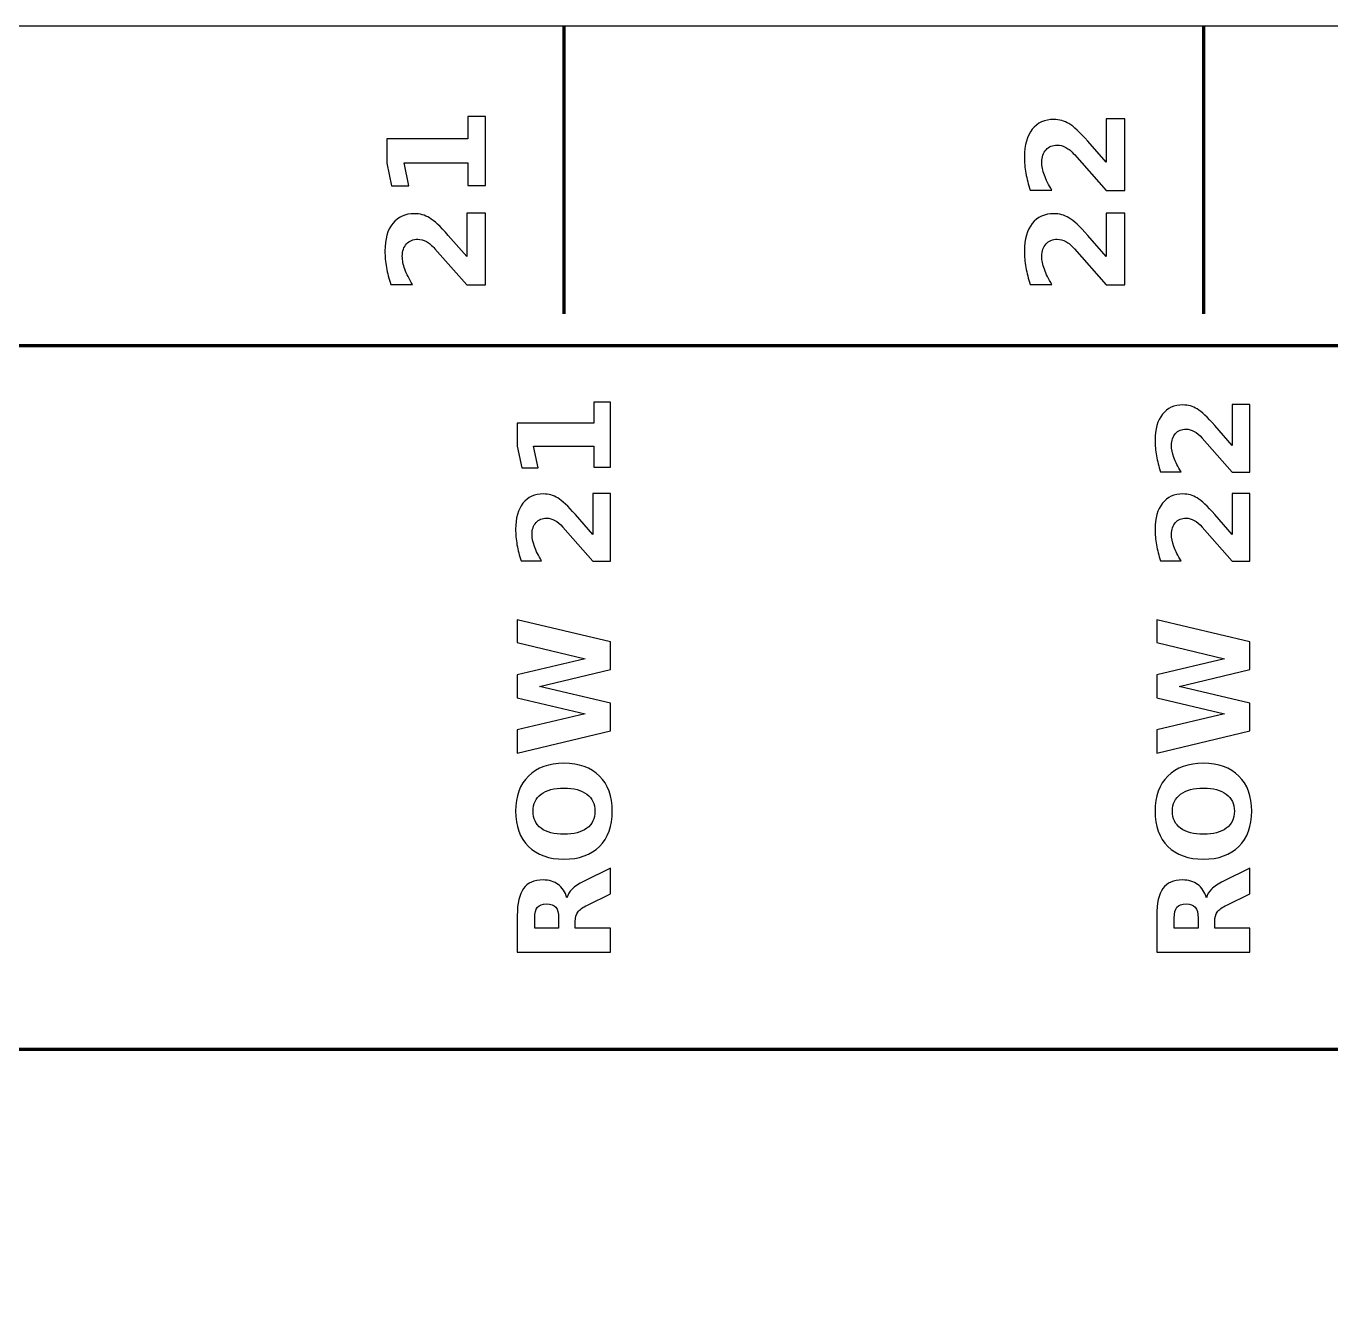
# Model space of a CAD drawing. Header units: centimetres. Extents: x -27.5 to 5.5, y -16.9 to -12.8.
# Drawn here: x -6.648 to -4.608, y -14.85 to -12.85 of the extents above; entities that cross this region are included whole.
import ezdxf

# ---------------------------------------------------------------- set-up
doc = ezdxf.new("R2010")
doc.units = ezdxf.units.CM
doc.header["$MEASUREMENT"] = 0
doc.layers.add('Layer 1', color=7, linetype='Continuous')

msp = doc.modelspace()

# ---------------------------------------------------------------- linework, layer by layer
at = {"layer": 'Layer 1', "color": 7}
msp.add_open_spline([(-27.5, -12.85), (-27.5, -12.85), (5.5, -12.85), (5.5, -12.85), (5.5, -12.85), (5.5, -12.85), (5.5, -16.85), (5.5, -16.85), (5.5, -16.85), (5.5, -16.85), (-27.5, -16.85), (-27.5, -16.85), (-27.5, -16.85), (-27.5, -16.85), (-27.5, -12.85), (-27.5, -12.85)], degree=3, knots=[0, 0, 0, 0, 0.25, 0.25, 0.25, 0.25, 0.5, 0.5, 0.5, 0.5, 0.75, 0.75, 0.75, 0.75, 1, 1, 1, 1], dxfattribs=at)
at = {"layer": 'Layer 1', "color": 250, "lineweight": 106}
for points in [[(-5.80684, -12.85), (-5.80684, -12.85), (-5.80686, -13.29999), (-5.80686, -13.29999)], [(-4.80684, -12.85), (-4.80684, -12.85), (-4.80686, -13.29999), (-4.80686, -13.29999)]]:
    msp.add_open_spline(points, degree=3, dxfattribs=at)
at = {"layer": 'Layer 1', "color": 250}
for points, knots in [([(-5.95718, -13.09915), (-5.95718, -13.09915), (-5.95718, -13.06401), (-5.95718, -13.06401), (-5.95718, -13.06401), (-5.95718, -13.06401), (-6.05691, -13.06401), (-6.05691, -13.06401), (-6.05691, -13.06401), (-6.05691, -13.06401), (-6.04947, -13.10007), (-6.04947, -13.10007), (-6.04947, -13.10007), (-6.04947, -13.10007), (-6.07656, -13.10007), (-6.07656, -13.10007), (-6.07656, -13.10007), (-6.07656, -13.10007), (-6.08401, -13.06422), (-6.08401, -13.06422), (-6.08401, -13.06422), (-6.08401, -13.06422), (-6.08401, -13.02641), (-6.08401, -13.02641), (-6.08401, -13.02641), (-6.08401, -13.02641), (-5.95718, -13.02641), (-5.95718, -13.02641), (-5.95718, -13.02641), (-5.95718, -13.02641), (-5.95718, -12.99127), (-5.95718, -12.99127), (-5.95718, -12.99127), (-5.95718, -12.99127), (-5.9297, -12.99127), (-5.9297, -12.99127), (-5.9297, -12.99127), (-5.9297, -12.99127), (-5.9297, -13.09915), (-5.9297, -13.09915), (-5.9297, -13.09915), (-5.9297, -13.09915), (-5.95718, -13.09915), (-5.95718, -13.09915)], [0, 0, 0, 0, 0.0909091, 0.0909091, 0.0909091, 0.0909091, 0.1818182, 0.1818182, 0.1818182, 0.1818182, 0.2727273, 0.2727273, 0.2727273, 0.2727273, 0.3636364, 0.3636364, 0.3636364, 0.3636364, 0.4545455, 0.4545455, 0.4545455, 0.4545455, 0.5454545, 0.5454545, 0.5454545, 0.5454545, 0.6363636, 0.6363636, 0.6363636, 0.6363636, 0.7272727, 0.7272727, 0.7272727, 0.7272727, 0.8181818, 0.8181818, 0.8181818, 0.8181818, 0.9090909, 0.9090909, 0.9090909, 0.9090909, 1, 1, 1, 1]), ([(-4.95895, -13.06295), (-4.95895, -13.06295), (-4.95895, -12.99504), (-4.95895, -12.99504), (-4.95895, -12.99504), (-4.95895, -12.99504), (-4.9297, -12.99504), (-4.9297, -12.99504), (-4.9297, -12.99504), (-4.9297, -12.99504), (-4.9297, -13.10719), (-4.9297, -13.10719), (-4.9297, -13.10719), (-4.9297, -13.10719), (-4.95895, -13.10719), (-4.95895, -13.10719), (-4.95895, -13.10719), (-4.95895, -13.10719), (-5.00865, -13.05085), (-5.00865, -13.05085), (-5.00865, -13.05085), (-5.0132, -13.04581), (-5.01765, -13.0421), (-5.02199, -13.03971), (-5.02199, -13.03971), (-5.02633, -13.03727), (-5.03084, -13.03607), (-5.03553, -13.03607), (-5.03553, -13.03607), (-5.04277, -13.03607), (-5.04859, -13.03851), (-5.053, -13.04337), (-5.053, -13.04337), (-5.05741, -13.04821), (-5.05959, -13.05466), (-5.05959, -13.06274), (-5.05959, -13.06274), (-5.05959, -13.06895), (-5.05825, -13.07572), (-5.05561, -13.0831), (-5.05561, -13.0831), (-5.05296, -13.09047), (-5.04901, -13.09837), (-5.04379, -13.10677), (-5.04379, -13.10677), (-5.04379, -13.10677), (-5.07769, -13.10677), (-5.07769, -13.10677), (-5.07769, -13.10677), (-5.08066, -13.09781), (-5.08291, -13.08895), (-5.08447, -13.0802), (-5.08447, -13.0802), (-5.08602, -13.07146), (-5.08679, -13.06288), (-5.08679, -13.05445), (-5.08679, -13.05445), (-5.08679, -13.036), (-5.08274, -13.02164), (-5.07459, -13.01141), (-5.07459, -13.01141), (-5.06647, -13.00118), (-5.05515, -12.99607), (-5.04058, -12.99607), (-5.04058, -12.99607), (-5.03218, -12.99607), (-5.02435, -12.99825), (-5.01708, -13.00259), (-5.01708, -13.00259), (-5.00982, -13.00693), (-5.00008, -13.01607), (-4.98787, -13.02997), (-4.98787, -13.02997), (-4.98787, -13.02997), (-4.95895, -13.06295), (-4.95895, -13.06295)], [0, 0, 0, 0, 0.0526316, 0.0526316, 0.0526316, 0.0526316, 0.1052632, 0.1052632, 0.1052632, 0.1052632, 0.1578947, 0.1578947, 0.1578947, 0.1578947, 0.2105263, 0.2105263, 0.2105263, 0.2105263, 0.2631579, 0.2631579, 0.2631579, 0.2631579, 0.3157895, 0.3157895, 0.3157895, 0.3157895, 0.3684211, 0.3684211, 0.3684211, 0.3684211, 0.4210526, 0.4210526, 0.4210526, 0.4210526, 0.4736842, 0.4736842, 0.4736842, 0.4736842, 0.5263158, 0.5263158, 0.5263158, 0.5263158, 0.5789474, 0.5789474, 0.5789474, 0.5789474, 0.6315789, 0.6315789, 0.6315789, 0.6315789, 0.6842105, 0.6842105, 0.6842105, 0.6842105, 0.7368421, 0.7368421, 0.7368421, 0.7368421, 0.7894737, 0.7894737, 0.7894737, 0.7894737, 0.8421053, 0.8421053, 0.8421053, 0.8421053, 0.8947368, 0.8947368, 0.8947368, 0.8947368, 0.9473684, 0.9473684, 0.9473684, 0.9473684, 1, 1, 1, 1]), ([(-5.95895, -13.21024), (-5.95895, -13.21024), (-5.95895, -13.14233), (-5.95895, -13.14233), (-5.95895, -13.14233), (-5.95895, -13.14233), (-5.9297, -13.14233), (-5.9297, -13.14233), (-5.9297, -13.14233), (-5.9297, -13.14233), (-5.9297, -13.25448), (-5.9297, -13.25448), (-5.9297, -13.25448), (-5.9297, -13.25448), (-5.95895, -13.25448), (-5.95895, -13.25448), (-5.95895, -13.25448), (-5.95895, -13.25448), (-6.00865, -13.19814), (-6.00865, -13.19814), (-6.00865, -13.19814), (-6.0132, -13.1931), (-6.01765, -13.18939), (-6.02199, -13.187), (-6.02199, -13.187), (-6.02633, -13.18456), (-6.03084, -13.18336), (-6.03553, -13.18336), (-6.03553, -13.18336), (-6.04277, -13.18336), (-6.04859, -13.1858), (-6.053, -13.19066), (-6.053, -13.19066), (-6.05741, -13.1955), (-6.05959, -13.20195), (-6.05959, -13.21003), (-6.05959, -13.21003), (-6.05959, -13.21624), (-6.05825, -13.22301), (-6.05561, -13.23039), (-6.05561, -13.23039), (-6.05296, -13.23776), (-6.04901, -13.24566), (-6.04379, -13.25406), (-6.04379, -13.25406), (-6.04379, -13.25406), (-6.07769, -13.25406), (-6.07769, -13.25406), (-6.07769, -13.25406), (-6.08066, -13.2451), (-6.08291, -13.23624), (-6.08447, -13.22749), (-6.08447, -13.22749), (-6.08602, -13.21875), (-6.08679, -13.21017), (-6.08679, -13.20174), (-6.08679, -13.20174), (-6.08679, -13.18329), (-6.08274, -13.16893), (-6.07459, -13.1587), (-6.07459, -13.1587), (-6.06647, -13.14847), (-6.05515, -13.14336), (-6.04058, -13.14336), (-6.04058, -13.14336), (-6.03218, -13.14336), (-6.02435, -13.14554), (-6.01708, -13.14988), (-6.01708, -13.14988), (-6.00982, -13.15422), (-6.00008, -13.16336), (-5.98787, -13.17726), (-5.98787, -13.17726), (-5.98787, -13.17726), (-5.95895, -13.21024), (-5.95895, -13.21024)], [0, 0, 0, 0, 0.0526316, 0.0526316, 0.0526316, 0.0526316, 0.1052632, 0.1052632, 0.1052632, 0.1052632, 0.1578947, 0.1578947, 0.1578947, 0.1578947, 0.2105263, 0.2105263, 0.2105263, 0.2105263, 0.2631579, 0.2631579, 0.2631579, 0.2631579, 0.3157895, 0.3157895, 0.3157895, 0.3157895, 0.3684211, 0.3684211, 0.3684211, 0.3684211, 0.4210526, 0.4210526, 0.4210526, 0.4210526, 0.4736842, 0.4736842, 0.4736842, 0.4736842, 0.5263158, 0.5263158, 0.5263158, 0.5263158, 0.5789474, 0.5789474, 0.5789474, 0.5789474, 0.6315789, 0.6315789, 0.6315789, 0.6315789, 0.6842105, 0.6842105, 0.6842105, 0.6842105, 0.7368421, 0.7368421, 0.7368421, 0.7368421, 0.7894737, 0.7894737, 0.7894737, 0.7894737, 0.8421053, 0.8421053, 0.8421053, 0.8421053, 0.8947368, 0.8947368, 0.8947368, 0.8947368, 0.9473684, 0.9473684, 0.9473684, 0.9473684, 1, 1, 1, 1]), ([(-4.95895, -13.21024), (-4.95895, -13.21024), (-4.95895, -13.14233), (-4.95895, -13.14233), (-4.95895, -13.14233), (-4.95895, -13.14233), (-4.9297, -13.14233), (-4.9297, -13.14233), (-4.9297, -13.14233), (-4.9297, -13.14233), (-4.9297, -13.25448), (-4.9297, -13.25448), (-4.9297, -13.25448), (-4.9297, -13.25448), (-4.95895, -13.25448), (-4.95895, -13.25448), (-4.95895, -13.25448), (-4.95895, -13.25448), (-5.00865, -13.19814), (-5.00865, -13.19814), (-5.00865, -13.19814), (-5.0132, -13.1931), (-5.01765, -13.18939), (-5.02199, -13.187), (-5.02199, -13.187), (-5.02633, -13.18456), (-5.03084, -13.18336), (-5.03553, -13.18336), (-5.03553, -13.18336), (-5.04277, -13.18336), (-5.04859, -13.1858), (-5.053, -13.19066), (-5.053, -13.19066), (-5.05741, -13.1955), (-5.05959, -13.20195), (-5.05959, -13.21003), (-5.05959, -13.21003), (-5.05959, -13.21624), (-5.05825, -13.22301), (-5.05561, -13.23039), (-5.05561, -13.23039), (-5.05296, -13.23776), (-5.04901, -13.24566), (-5.04379, -13.25406), (-5.04379, -13.25406), (-5.04379, -13.25406), (-5.07769, -13.25406), (-5.07769, -13.25406), (-5.07769, -13.25406), (-5.08066, -13.2451), (-5.08291, -13.23624), (-5.08447, -13.22749), (-5.08447, -13.22749), (-5.08602, -13.21875), (-5.08679, -13.21017), (-5.08679, -13.20174), (-5.08679, -13.20174), (-5.08679, -13.18329), (-5.08274, -13.16893), (-5.07459, -13.1587), (-5.07459, -13.1587), (-5.06647, -13.14847), (-5.05515, -13.14336), (-5.04058, -13.14336), (-5.04058, -13.14336), (-5.03218, -13.14336), (-5.02435, -13.14554), (-5.01708, -13.14988), (-5.01708, -13.14988), (-5.00982, -13.15422), (-5.00008, -13.16336), (-4.98787, -13.17726), (-4.98787, -13.17726), (-4.98787, -13.17726), (-4.95895, -13.21024), (-4.95895, -13.21024)], [0, 0, 0, 0, 0.0526316, 0.0526316, 0.0526316, 0.0526316, 0.1052632, 0.1052632, 0.1052632, 0.1052632, 0.1578947, 0.1578947, 0.1578947, 0.1578947, 0.2105263, 0.2105263, 0.2105263, 0.2105263, 0.2631579, 0.2631579, 0.2631579, 0.2631579, 0.3157895, 0.3157895, 0.3157895, 0.3157895, 0.3684211, 0.3684211, 0.3684211, 0.3684211, 0.4210526, 0.4210526, 0.4210526, 0.4210526, 0.4736842, 0.4736842, 0.4736842, 0.4736842, 0.5263158, 0.5263158, 0.5263158, 0.5263158, 0.5789474, 0.5789474, 0.5789474, 0.5789474, 0.6315789, 0.6315789, 0.6315789, 0.6315789, 0.6842105, 0.6842105, 0.6842105, 0.6842105, 0.7368421, 0.7368421, 0.7368421, 0.7368421, 0.7894737, 0.7894737, 0.7894737, 0.7894737, 0.8421053, 0.8421053, 0.8421053, 0.8421053, 0.8947368, 0.8947368, 0.8947368, 0.8947368, 0.9473684, 0.9473684, 0.9473684, 0.9473684, 1, 1, 1, 1]), ([(-5.76001, -13.53999), (-5.76001, -13.53999), (-5.76001, -13.50679), (-5.76001, -13.50679), (-5.76001, -13.50679), (-5.76001, -13.50679), (-5.85424, -13.50679), (-5.85424, -13.50679), (-5.85424, -13.50679), (-5.85424, -13.50679), (-5.84721, -13.54085), (-5.84721, -13.54085), (-5.84721, -13.54085), (-5.84721, -13.54085), (-5.87281, -13.54085), (-5.87281, -13.54085), (-5.87281, -13.54085), (-5.87281, -13.54085), (-5.87984, -13.50699), (-5.87984, -13.50699), (-5.87984, -13.50699), (-5.87984, -13.50699), (-5.87984, -13.47125), (-5.87984, -13.47125), (-5.87984, -13.47125), (-5.87984, -13.47125), (-5.76001, -13.47125), (-5.76001, -13.47125), (-5.76001, -13.47125), (-5.76001, -13.47125), (-5.76001, -13.43805), (-5.76001, -13.43805), (-5.76001, -13.43805), (-5.76001, -13.43805), (-5.73404, -13.43805), (-5.73404, -13.43805), (-5.73404, -13.43805), (-5.73404, -13.43805), (-5.73404, -13.53999), (-5.73404, -13.53999), (-5.73404, -13.53999), (-5.73404, -13.53999), (-5.76001, -13.53999), (-5.76001, -13.53999)], [0, 0, 0, 0, 0.0909091, 0.0909091, 0.0909091, 0.0909091, 0.1818182, 0.1818182, 0.1818182, 0.1818182, 0.2727273, 0.2727273, 0.2727273, 0.2727273, 0.3636364, 0.3636364, 0.3636364, 0.3636364, 0.4545455, 0.4545455, 0.4545455, 0.4545455, 0.5454545, 0.5454545, 0.5454545, 0.5454545, 0.6363636, 0.6363636, 0.6363636, 0.6363636, 0.7272727, 0.7272727, 0.7272727, 0.7272727, 0.8181818, 0.8181818, 0.8181818, 0.8181818, 0.9090909, 0.9090909, 0.9090909, 0.9090909, 1, 1, 1, 1]), ([(-4.76167, -13.50579), (-4.76167, -13.50579), (-4.76167, -13.44162), (-4.76167, -13.44162), (-4.76167, -13.44162), (-4.76167, -13.44162), (-4.73404, -13.44162), (-4.73404, -13.44162), (-4.73404, -13.44162), (-4.73404, -13.44162), (-4.73404, -13.54759), (-4.73404, -13.54759), (-4.73404, -13.54759), (-4.73404, -13.54759), (-4.76167, -13.54759), (-4.76167, -13.54759), (-4.76167, -13.54759), (-4.76167, -13.54759), (-4.80864, -13.49435), (-4.80864, -13.49435), (-4.80864, -13.49435), (-4.81294, -13.48959), (-4.81714, -13.48609), (-4.82124, -13.48382), (-4.82124, -13.48382), (-4.82534, -13.48152), (-4.82961, -13.48039), (-4.83404, -13.48039), (-4.83404, -13.48039), (-4.84087, -13.48039), (-4.84637, -13.48269), (-4.85054, -13.48729), (-4.85054, -13.48729), (-4.85471, -13.49185), (-4.85677, -13.49795), (-4.85677, -13.50559), (-4.85677, -13.50559), (-4.85677, -13.51145), (-4.85551, -13.51785), (-4.85301, -13.52482), (-4.85301, -13.52482), (-4.85051, -13.53179), (-4.84677, -13.53925), (-4.84184, -13.54719), (-4.84184, -13.54719), (-4.84184, -13.54719), (-4.87387, -13.54719), (-4.87387, -13.54719), (-4.87387, -13.54719), (-4.87667, -13.53872), (-4.87881, -13.53035), (-4.88027, -13.52209), (-4.88027, -13.52209), (-4.88174, -13.51382), (-4.88247, -13.50572), (-4.88247, -13.49775), (-4.88247, -13.49775), (-4.88247, -13.48032), (-4.87864, -13.46675), (-4.87094, -13.45709), (-4.87094, -13.45709), (-4.86327, -13.44742), (-4.85257, -13.44259), (-4.83881, -13.44259), (-4.83881, -13.44259), (-4.83087, -13.44259), (-4.82347, -13.44465), (-4.81661, -13.44875), (-4.81661, -13.44875), (-4.80974, -13.45285), (-4.80054, -13.46149), (-4.78901, -13.47462), (-4.78901, -13.47462), (-4.78901, -13.47462), (-4.76167, -13.50579), (-4.76167, -13.50579)], [0, 0, 0, 0, 0.0526316, 0.0526316, 0.0526316, 0.0526316, 0.1052632, 0.1052632, 0.1052632, 0.1052632, 0.1578947, 0.1578947, 0.1578947, 0.1578947, 0.2105263, 0.2105263, 0.2105263, 0.2105263, 0.2631579, 0.2631579, 0.2631579, 0.2631579, 0.3157895, 0.3157895, 0.3157895, 0.3157895, 0.3684211, 0.3684211, 0.3684211, 0.3684211, 0.4210526, 0.4210526, 0.4210526, 0.4210526, 0.4736842, 0.4736842, 0.4736842, 0.4736842, 0.5263158, 0.5263158, 0.5263158, 0.5263158, 0.5789474, 0.5789474, 0.5789474, 0.5789474, 0.6315789, 0.6315789, 0.6315789, 0.6315789, 0.6842105, 0.6842105, 0.6842105, 0.6842105, 0.7368421, 0.7368421, 0.7368421, 0.7368421, 0.7894737, 0.7894737, 0.7894737, 0.7894737, 0.8421053, 0.8421053, 0.8421053, 0.8421053, 0.8947368, 0.8947368, 0.8947368, 0.8947368, 0.9473684, 0.9473684, 0.9473684, 0.9473684, 1, 1, 1, 1]), ([(-5.76167, -13.64496), (-5.76167, -13.64496), (-5.76167, -13.58079), (-5.76167, -13.58079), (-5.76167, -13.58079), (-5.76167, -13.58079), (-5.73404, -13.58079), (-5.73404, -13.58079), (-5.73404, -13.58079), (-5.73404, -13.58079), (-5.73404, -13.68676), (-5.73404, -13.68676), (-5.73404, -13.68676), (-5.73404, -13.68676), (-5.76167, -13.68676), (-5.76167, -13.68676), (-5.76167, -13.68676), (-5.76167, -13.68676), (-5.80864, -13.63352), (-5.80864, -13.63352), (-5.80864, -13.63352), (-5.81294, -13.62876), (-5.81714, -13.62526), (-5.82124, -13.62299), (-5.82124, -13.62299), (-5.82534, -13.62069), (-5.82961, -13.61956), (-5.83404, -13.61956), (-5.83404, -13.61956), (-5.84087, -13.61956), (-5.84637, -13.62186), (-5.85054, -13.62646), (-5.85054, -13.62646), (-5.85471, -13.63102), (-5.85677, -13.63712), (-5.85677, -13.64476), (-5.85677, -13.64476), (-5.85677, -13.65062), (-5.85551, -13.65702), (-5.85301, -13.66399), (-5.85301, -13.66399), (-5.85051, -13.67096), (-5.84677, -13.67842), (-5.84184, -13.68636), (-5.84184, -13.68636), (-5.84184, -13.68636), (-5.87387, -13.68636), (-5.87387, -13.68636), (-5.87387, -13.68636), (-5.87667, -13.67789), (-5.87881, -13.66952), (-5.88027, -13.66126), (-5.88027, -13.66126), (-5.88174, -13.65299), (-5.88247, -13.64489), (-5.88247, -13.63692), (-5.88247, -13.63692), (-5.88247, -13.61949), (-5.87864, -13.60592), (-5.87094, -13.59626), (-5.87094, -13.59626), (-5.86327, -13.58659), (-5.85257, -13.58176), (-5.83881, -13.58176), (-5.83881, -13.58176), (-5.83087, -13.58176), (-5.82347, -13.58382), (-5.81661, -13.58792), (-5.81661, -13.58792), (-5.80974, -13.59202), (-5.80054, -13.60066), (-5.78901, -13.61379), (-5.78901, -13.61379), (-5.78901, -13.61379), (-5.76167, -13.64496), (-5.76167, -13.64496)], [0, 0, 0, 0, 0.0526316, 0.0526316, 0.0526316, 0.0526316, 0.1052632, 0.1052632, 0.1052632, 0.1052632, 0.1578947, 0.1578947, 0.1578947, 0.1578947, 0.2105263, 0.2105263, 0.2105263, 0.2105263, 0.2631579, 0.2631579, 0.2631579, 0.2631579, 0.3157895, 0.3157895, 0.3157895, 0.3157895, 0.3684211, 0.3684211, 0.3684211, 0.3684211, 0.4210526, 0.4210526, 0.4210526, 0.4210526, 0.4736842, 0.4736842, 0.4736842, 0.4736842, 0.5263158, 0.5263158, 0.5263158, 0.5263158, 0.5789474, 0.5789474, 0.5789474, 0.5789474, 0.6315789, 0.6315789, 0.6315789, 0.6315789, 0.6842105, 0.6842105, 0.6842105, 0.6842105, 0.7368421, 0.7368421, 0.7368421, 0.7368421, 0.7894737, 0.7894737, 0.7894737, 0.7894737, 0.8421053, 0.8421053, 0.8421053, 0.8421053, 0.8947368, 0.8947368, 0.8947368, 0.8947368, 0.9473684, 0.9473684, 0.9473684, 0.9473684, 1, 1, 1, 1]), ([(-4.76167, -13.64496), (-4.76167, -13.64496), (-4.76167, -13.58079), (-4.76167, -13.58079), (-4.76167, -13.58079), (-4.76167, -13.58079), (-4.73404, -13.58079), (-4.73404, -13.58079), (-4.73404, -13.58079), (-4.73404, -13.58079), (-4.73404, -13.68676), (-4.73404, -13.68676), (-4.73404, -13.68676), (-4.73404, -13.68676), (-4.76167, -13.68676), (-4.76167, -13.68676), (-4.76167, -13.68676), (-4.76167, -13.68676), (-4.80864, -13.63352), (-4.80864, -13.63352), (-4.80864, -13.63352), (-4.81294, -13.62876), (-4.81714, -13.62526), (-4.82124, -13.62299), (-4.82124, -13.62299), (-4.82534, -13.62069), (-4.82961, -13.61956), (-4.83404, -13.61956), (-4.83404, -13.61956), (-4.84087, -13.61956), (-4.84637, -13.62186), (-4.85054, -13.62646), (-4.85054, -13.62646), (-4.85471, -13.63102), (-4.85677, -13.63712), (-4.85677, -13.64476), (-4.85677, -13.64476), (-4.85677, -13.65062), (-4.85551, -13.65702), (-4.85301, -13.66399), (-4.85301, -13.66399), (-4.85051, -13.67096), (-4.84677, -13.67842), (-4.84184, -13.68636), (-4.84184, -13.68636), (-4.84184, -13.68636), (-4.87387, -13.68636), (-4.87387, -13.68636), (-4.87387, -13.68636), (-4.87667, -13.67789), (-4.87881, -13.66952), (-4.88027, -13.66126), (-4.88027, -13.66126), (-4.88174, -13.65299), (-4.88247, -13.64489), (-4.88247, -13.63692), (-4.88247, -13.63692), (-4.88247, -13.61949), (-4.87864, -13.60592), (-4.87094, -13.59626), (-4.87094, -13.59626), (-4.86327, -13.58659), (-4.85257, -13.58176), (-4.83881, -13.58176), (-4.83881, -13.58176), (-4.83087, -13.58176), (-4.82347, -13.58382), (-4.81661, -13.58792), (-4.81661, -13.58792), (-4.80974, -13.59202), (-4.80054, -13.60066), (-4.78901, -13.61379), (-4.78901, -13.61379), (-4.78901, -13.61379), (-4.76167, -13.64496), (-4.76167, -13.64496)], [0, 0, 0, 0, 0.0526316, 0.0526316, 0.0526316, 0.0526316, 0.1052632, 0.1052632, 0.1052632, 0.1052632, 0.1578947, 0.1578947, 0.1578947, 0.1578947, 0.2105263, 0.2105263, 0.2105263, 0.2105263, 0.2631579, 0.2631579, 0.2631579, 0.2631579, 0.3157895, 0.3157895, 0.3157895, 0.3157895, 0.3684211, 0.3684211, 0.3684211, 0.3684211, 0.4210526, 0.4210526, 0.4210526, 0.4210526, 0.4736842, 0.4736842, 0.4736842, 0.4736842, 0.5263158, 0.5263158, 0.5263158, 0.5263158, 0.5789474, 0.5789474, 0.5789474, 0.5789474, 0.6315789, 0.6315789, 0.6315789, 0.6315789, 0.6842105, 0.6842105, 0.6842105, 0.6842105, 0.7368421, 0.7368421, 0.7368421, 0.7368421, 0.7894737, 0.7894737, 0.7894737, 0.7894737, 0.8421053, 0.8421053, 0.8421053, 0.8421053, 0.8947368, 0.8947368, 0.8947368, 0.8947368, 0.9473684, 0.9473684, 0.9473684, 0.9473684, 1, 1, 1, 1]), ([(-5.87984, -13.98685), (-5.87984, -13.98685), (-5.87984, -13.95082), (-5.87984, -13.95082), (-5.87984, -13.95082), (-5.87984, -13.95082), (-5.77387, -13.92562), (-5.77387, -13.92562), (-5.77387, -13.92562), (-5.77387, -13.92562), (-5.87984, -13.90062), (-5.87984, -13.90062), (-5.87984, -13.90062), (-5.87984, -13.90062), (-5.87984, -13.86439), (-5.87984, -13.86439), (-5.87984, -13.86439), (-5.87984, -13.86439), (-5.77387, -13.83939), (-5.77387, -13.83939), (-5.77387, -13.83939), (-5.77387, -13.83939), (-5.87984, -13.81419), (-5.87984, -13.81419), (-5.87984, -13.81419), (-5.87984, -13.81419), (-5.87984, -13.77845), (-5.87984, -13.77845), (-5.87984, -13.77845), (-5.87984, -13.77845), (-5.73404, -13.81282), (-5.73404, -13.81282), (-5.73404, -13.81282), (-5.73404, -13.81282), (-5.73404, -13.85619), (-5.73404, -13.85619), (-5.73404, -13.85619), (-5.73404, -13.85619), (-5.84487, -13.88265), (-5.84487, -13.88265), (-5.84487, -13.88265), (-5.84487, -13.88265), (-5.73404, -13.90882), (-5.73404, -13.90882), (-5.73404, -13.90882), (-5.73404, -13.90882), (-5.73404, -13.95219), (-5.73404, -13.95219), (-5.73404, -13.95219), (-5.73404, -13.95219), (-5.87984, -13.98685), (-5.87984, -13.98685)], [0, 0, 0, 0, 0.0769231, 0.0769231, 0.0769231, 0.0769231, 0.1538462, 0.1538462, 0.1538462, 0.1538462, 0.2307692, 0.2307692, 0.2307692, 0.2307692, 0.3076923, 0.3076923, 0.3076923, 0.3076923, 0.3846154, 0.3846154, 0.3846154, 0.3846154, 0.4615385, 0.4615385, 0.4615385, 0.4615385, 0.5384615, 0.5384615, 0.5384615, 0.5384615, 0.6153846, 0.6153846, 0.6153846, 0.6153846, 0.6923077, 0.6923077, 0.6923077, 0.6923077, 0.7692308, 0.7692308, 0.7692308, 0.7692308, 0.8461538, 0.8461538, 0.8461538, 0.8461538, 0.9230769, 0.9230769, 0.9230769, 0.9230769, 1, 1, 1, 1]), ([(-4.87984, -13.98685), (-4.87984, -13.98685), (-4.87984, -13.95082), (-4.87984, -13.95082), (-4.87984, -13.95082), (-4.87984, -13.95082), (-4.77387, -13.92562), (-4.77387, -13.92562), (-4.77387, -13.92562), (-4.77387, -13.92562), (-4.87984, -13.90062), (-4.87984, -13.90062), (-4.87984, -13.90062), (-4.87984, -13.90062), (-4.87984, -13.86439), (-4.87984, -13.86439), (-4.87984, -13.86439), (-4.87984, -13.86439), (-4.77387, -13.83939), (-4.77387, -13.83939), (-4.77387, -13.83939), (-4.77387, -13.83939), (-4.87984, -13.81419), (-4.87984, -13.81419), (-4.87984, -13.81419), (-4.87984, -13.81419), (-4.87984, -13.77845), (-4.87984, -13.77845), (-4.87984, -13.77845), (-4.87984, -13.77845), (-4.73404, -13.81282), (-4.73404, -13.81282), (-4.73404, -13.81282), (-4.73404, -13.81282), (-4.73404, -13.85619), (-4.73404, -13.85619), (-4.73404, -13.85619), (-4.73404, -13.85619), (-4.84487, -13.88265), (-4.84487, -13.88265), (-4.84487, -13.88265), (-4.84487, -13.88265), (-4.73404, -13.90882), (-4.73404, -13.90882), (-4.73404, -13.90882), (-4.73404, -13.90882), (-4.73404, -13.95219), (-4.73404, -13.95219), (-4.73404, -13.95219), (-4.73404, -13.95219), (-4.87984, -13.98685), (-4.87984, -13.98685)], [0, 0, 0, 0, 0.0769231, 0.0769231, 0.0769231, 0.0769231, 0.1538462, 0.1538462, 0.1538462, 0.1538462, 0.2307692, 0.2307692, 0.2307692, 0.2307692, 0.3076923, 0.3076923, 0.3076923, 0.3076923, 0.3846154, 0.3846154, 0.3846154, 0.3846154, 0.4615385, 0.4615385, 0.4615385, 0.4615385, 0.5384615, 0.5384615, 0.5384615, 0.5384615, 0.6153846, 0.6153846, 0.6153846, 0.6153846, 0.6923077, 0.6923077, 0.6923077, 0.6923077, 0.7692308, 0.7692308, 0.7692308, 0.7692308, 0.8461538, 0.8461538, 0.8461538, 0.8461538, 0.9230769, 0.9230769, 0.9230769, 0.9230769, 1, 1, 1, 1]), ([(-5.88247, -14.07788), (-5.88247, -14.05445), (-5.87577, -14.03608), (-5.86234, -14.02282), (-5.86234, -14.02282), (-5.84894, -14.00952), (-5.83041, -14.00288), (-5.80681, -14.00288), (-5.80681, -14.00288), (-5.78324, -14.00288), (-5.76474, -14.00952), (-5.75134, -14.02282), (-5.75134, -14.02282), (-5.73791, -14.03608), (-5.73121, -14.05445), (-5.73121, -14.07788), (-5.73121, -14.07788), (-5.73121, -14.10125), (-5.73791, -14.11958), (-5.75134, -14.13292), (-5.75134, -14.13292), (-5.76474, -14.14622), (-5.78324, -14.15288), (-5.80681, -14.15288), (-5.80681, -14.15288), (-5.83041, -14.15288), (-5.84894, -14.14622), (-5.86234, -14.13292), (-5.86234, -14.13292), (-5.87577, -14.11958), (-5.88247, -14.10125), (-5.88247, -14.07788)], [0, 0, 0, 0, 0.125, 0.125, 0.125, 0.125, 0.25, 0.25, 0.25, 0.25, 0.375, 0.375, 0.375, 0.375, 0.5, 0.5, 0.5, 0.5, 0.625, 0.625, 0.625, 0.625, 0.75, 0.75, 0.75, 0.75, 0.875, 0.875, 0.875, 0.875, 1, 1, 1, 1]), ([(-4.88247, -14.07788), (-4.88247, -14.05445), (-4.87577, -14.03608), (-4.86234, -14.02282), (-4.86234, -14.02282), (-4.84894, -14.00952), (-4.83041, -14.00288), (-4.80681, -14.00288), (-4.80681, -14.00288), (-4.78324, -14.00288), (-4.76474, -14.00952), (-4.75134, -14.02282), (-4.75134, -14.02282), (-4.73791, -14.03608), (-4.73121, -14.05445), (-4.73121, -14.07788), (-4.73121, -14.07788), (-4.73121, -14.10125), (-4.73791, -14.11958), (-4.75134, -14.13292), (-4.75134, -14.13292), (-4.76474, -14.14622), (-4.78324, -14.15288), (-4.80681, -14.15288), (-4.80681, -14.15288), (-4.83041, -14.15288), (-4.84894, -14.14622), (-4.86234, -14.13292), (-4.86234, -14.13292), (-4.87577, -14.11958), (-4.88247, -14.10125), (-4.88247, -14.07788)], [0, 0, 0, 0, 0.125, 0.125, 0.125, 0.125, 0.25, 0.25, 0.25, 0.25, 0.375, 0.375, 0.375, 0.375, 0.5, 0.5, 0.5, 0.5, 0.625, 0.625, 0.625, 0.625, 0.75, 0.75, 0.75, 0.75, 0.875, 0.875, 0.875, 0.875, 1, 1, 1, 1]), ([(-5.85524, -14.07788), (-5.85524, -14.08935), (-5.85101, -14.09822), (-5.84254, -14.10455), (-5.84254, -14.10455), (-5.83407, -14.11085), (-5.82217, -14.11402), (-5.80681, -14.11402), (-5.80681, -14.11402), (-5.79147, -14.11402), (-5.77961, -14.11085), (-5.77114, -14.10455), (-5.77114, -14.10455), (-5.76267, -14.09822), (-5.75844, -14.08935), (-5.75844, -14.07788), (-5.75844, -14.07788), (-5.75844, -14.06635), (-5.76267, -14.05745), (-5.77114, -14.05112), (-5.77114, -14.05112), (-5.77961, -14.04482), (-5.79147, -14.04165), (-5.80681, -14.04165), (-5.80681, -14.04165), (-5.82217, -14.04165), (-5.83407, -14.04482), (-5.84254, -14.05112), (-5.84254, -14.05112), (-5.85101, -14.05745), (-5.85524, -14.06635), (-5.85524, -14.07788)], [0, 0, 0, 0, 0.125, 0.125, 0.125, 0.125, 0.25, 0.25, 0.25, 0.25, 0.375, 0.375, 0.375, 0.375, 0.5, 0.5, 0.5, 0.5, 0.625, 0.625, 0.625, 0.625, 0.75, 0.75, 0.75, 0.75, 0.875, 0.875, 0.875, 0.875, 1, 1, 1, 1]), ([(-4.85524, -14.07788), (-4.85524, -14.08935), (-4.85101, -14.09822), (-4.84254, -14.10455), (-4.84254, -14.10455), (-4.83407, -14.11085), (-4.82217, -14.11402), (-4.80681, -14.11402), (-4.80681, -14.11402), (-4.79147, -14.11402), (-4.77961, -14.11085), (-4.77114, -14.10455), (-4.77114, -14.10455), (-4.76267, -14.09822), (-4.75844, -14.08935), (-4.75844, -14.07788), (-4.75844, -14.07788), (-4.75844, -14.06635), (-4.76267, -14.05745), (-4.77114, -14.05112), (-4.77114, -14.05112), (-4.77961, -14.04482), (-4.79147, -14.04165), (-4.80681, -14.04165), (-4.80681, -14.04165), (-4.82217, -14.04165), (-4.83407, -14.04482), (-4.84254, -14.05112), (-4.84254, -14.05112), (-4.85101, -14.05745), (-4.85524, -14.06635), (-4.85524, -14.07788)], [0, 0, 0, 0, 0.125, 0.125, 0.125, 0.125, 0.25, 0.25, 0.25, 0.25, 0.375, 0.375, 0.375, 0.375, 0.5, 0.5, 0.5, 0.5, 0.625, 0.625, 0.625, 0.625, 0.75, 0.75, 0.75, 0.75, 0.875, 0.875, 0.875, 0.875, 1, 1, 1, 1]), ([(-5.78921, -14.26088), (-5.78921, -14.26088), (-5.73404, -14.26088), (-5.73404, -14.26088), (-5.73404, -14.26088), (-5.73404, -14.26088), (-5.73404, -14.29848), (-5.73404, -14.29848), (-5.73404, -14.29848), (-5.73404, -14.29848), (-5.87984, -14.29848), (-5.87984, -14.29848), (-5.87984, -14.29848), (-5.87984, -14.29848), (-5.87984, -14.24105), (-5.87984, -14.24105), (-5.87984, -14.24105), (-5.87984, -14.22185), (-5.87661, -14.20775), (-5.87017, -14.19882), (-5.87017, -14.19882), (-5.86374, -14.18985), (-5.85354, -14.18538), (-5.83961, -14.18538), (-5.83961, -14.18538), (-5.82997, -14.18538), (-5.82204, -14.18772), (-5.81587, -14.19235), (-5.81587, -14.19235), (-5.80967, -14.19702), (-5.80511, -14.20405), (-5.80217, -14.21342), (-5.80217, -14.21342), (-5.80101, -14.20828), (-5.79837, -14.20365), (-5.79424, -14.19958), (-5.79424, -14.19958), (-5.79011, -14.19552), (-5.78384, -14.19142), (-5.77544, -14.18725), (-5.77544, -14.18725), (-5.77544, -14.18725), (-5.73404, -14.16682), (-5.73404, -14.16682), (-5.73404, -14.16682), (-5.73404, -14.16682), (-5.73404, -14.20688), (-5.73404, -14.20688), (-5.73404, -14.20688), (-5.73404, -14.20688), (-5.77027, -14.22465), (-5.77027, -14.22465), (-5.77027, -14.22465), (-5.77754, -14.22822), (-5.78254, -14.23185), (-5.78521, -14.23555), (-5.78521, -14.23555), (-5.78787, -14.23922), (-5.78921, -14.24412), (-5.78921, -14.25025), (-5.78921, -14.25025), (-5.78921, -14.25025), (-5.78921, -14.26088), (-5.78921, -14.26088)], [0, 0, 0, 0, 0.0625, 0.0625, 0.0625, 0.0625, 0.125, 0.125, 0.125, 0.125, 0.1875, 0.1875, 0.1875, 0.1875, 0.25, 0.25, 0.25, 0.25, 0.3125, 0.3125, 0.3125, 0.3125, 0.375, 0.375, 0.375, 0.375, 0.4375, 0.4375, 0.4375, 0.4375, 0.5, 0.5, 0.5, 0.5, 0.5625, 0.5625, 0.5625, 0.5625, 0.625, 0.625, 0.625, 0.625, 0.6875, 0.6875, 0.6875, 0.6875, 0.75, 0.75, 0.75, 0.75, 0.8125, 0.8125, 0.8125, 0.8125, 0.875, 0.875, 0.875, 0.875, 0.9375, 0.9375, 0.9375, 0.9375, 1, 1, 1, 1]), ([(-4.78921, -14.26088), (-4.78921, -14.26088), (-4.73404, -14.26088), (-4.73404, -14.26088), (-4.73404, -14.26088), (-4.73404, -14.26088), (-4.73404, -14.29848), (-4.73404, -14.29848), (-4.73404, -14.29848), (-4.73404, -14.29848), (-4.87984, -14.29848), (-4.87984, -14.29848), (-4.87984, -14.29848), (-4.87984, -14.29848), (-4.87984, -14.24105), (-4.87984, -14.24105), (-4.87984, -14.24105), (-4.87984, -14.22185), (-4.87661, -14.20775), (-4.87017, -14.19882), (-4.87017, -14.19882), (-4.86374, -14.18985), (-4.85354, -14.18538), (-4.83961, -14.18538), (-4.83961, -14.18538), (-4.82997, -14.18538), (-4.82204, -14.18772), (-4.81587, -14.19235), (-4.81587, -14.19235), (-4.80967, -14.19702), (-4.80511, -14.20405), (-4.80217, -14.21342), (-4.80217, -14.21342), (-4.80101, -14.20828), (-4.79837, -14.20365), (-4.79424, -14.19958), (-4.79424, -14.19958), (-4.79011, -14.19552), (-4.78384, -14.19142), (-4.77544, -14.18725), (-4.77544, -14.18725), (-4.77544, -14.18725), (-4.73404, -14.16682), (-4.73404, -14.16682), (-4.73404, -14.16682), (-4.73404, -14.16682), (-4.73404, -14.20688), (-4.73404, -14.20688), (-4.73404, -14.20688), (-4.73404, -14.20688), (-4.77027, -14.22465), (-4.77027, -14.22465), (-4.77027, -14.22465), (-4.77754, -14.22822), (-4.78254, -14.23185), (-4.78521, -14.23555), (-4.78521, -14.23555), (-4.78787, -14.23922), (-4.78921, -14.24412), (-4.78921, -14.25025), (-4.78921, -14.25025), (-4.78921, -14.25025), (-4.78921, -14.26088), (-4.78921, -14.26088)], [0, 0, 0, 0, 0.0625, 0.0625, 0.0625, 0.0625, 0.125, 0.125, 0.125, 0.125, 0.1875, 0.1875, 0.1875, 0.1875, 0.25, 0.25, 0.25, 0.25, 0.3125, 0.3125, 0.3125, 0.3125, 0.375, 0.375, 0.375, 0.375, 0.4375, 0.4375, 0.4375, 0.4375, 0.5, 0.5, 0.5, 0.5, 0.5625, 0.5625, 0.5625, 0.5625, 0.625, 0.625, 0.625, 0.625, 0.6875, 0.6875, 0.6875, 0.6875, 0.75, 0.75, 0.75, 0.75, 0.8125, 0.8125, 0.8125, 0.8125, 0.875, 0.875, 0.875, 0.875, 0.9375, 0.9375, 0.9375, 0.9375, 1, 1, 1, 1]), ([(-5.81517, -14.24505), (-5.81517, -14.23718), (-5.81664, -14.23152), (-5.81957, -14.22812), (-5.81957, -14.22812), (-5.82251, -14.22468), (-5.82734, -14.22298), (-5.83404, -14.22298), (-5.83404, -14.22298), (-5.84067, -14.22298), (-5.84544, -14.22468), (-5.84831, -14.22812), (-5.84831, -14.22812), (-5.85117, -14.23152), (-5.85261, -14.23718), (-5.85261, -14.24505), (-5.85261, -14.24505), (-5.85261, -14.24505), (-5.85261, -14.26088), (-5.85261, -14.26088), (-5.85261, -14.26088), (-5.85261, -14.26088), (-5.81517, -14.26088), (-5.81517, -14.26088), (-5.81517, -14.26088), (-5.81517, -14.26088), (-5.81517, -14.24505), (-5.81517, -14.24505)], [0, 0, 0, 0, 0.1428571, 0.1428571, 0.1428571, 0.1428571, 0.2857143, 0.2857143, 0.2857143, 0.2857143, 0.4285714, 0.4285714, 0.4285714, 0.4285714, 0.5714286, 0.5714286, 0.5714286, 0.5714286, 0.7142857, 0.7142857, 0.7142857, 0.7142857, 0.8571429, 0.8571429, 0.8571429, 0.8571429, 1, 1, 1, 1]), ([(-4.81517, -14.24505), (-4.81517, -14.23718), (-4.81664, -14.23152), (-4.81957, -14.22812), (-4.81957, -14.22812), (-4.82251, -14.22468), (-4.82734, -14.22298), (-4.83404, -14.22298), (-4.83404, -14.22298), (-4.84067, -14.22298), (-4.84544, -14.22468), (-4.84831, -14.22812), (-4.84831, -14.22812), (-4.85117, -14.23152), (-4.85261, -14.23718), (-4.85261, -14.24505), (-4.85261, -14.24505), (-4.85261, -14.24505), (-4.85261, -14.26088), (-4.85261, -14.26088), (-4.85261, -14.26088), (-4.85261, -14.26088), (-4.81517, -14.26088), (-4.81517, -14.26088), (-4.81517, -14.26088), (-4.81517, -14.26088), (-4.81517, -14.24505), (-4.81517, -14.24505)], [0, 0, 0, 0, 0.1428571, 0.1428571, 0.1428571, 0.1428571, 0.2857143, 0.2857143, 0.2857143, 0.2857143, 0.4285714, 0.4285714, 0.4285714, 0.4285714, 0.5714286, 0.5714286, 0.5714286, 0.5714286, 0.7142857, 0.7142857, 0.7142857, 0.7142857, 0.8571429, 0.8571429, 0.8571429, 0.8571429, 1, 1, 1, 1])]:
    msp.add_open_spline(points, degree=3, knots=knots, dxfattribs=at)
at = {"layer": 'Layer 1', "color": 250, "lineweight": 100}
msp.add_open_spline([(-26.05684, -14.45), (-26.05684, -14.45), (-26.05684, -13.35), (-26.05684, -13.35), (-26.05684, -13.35), (-26.05684, -13.35), (3.51816, -13.35), (3.51816, -13.35), (3.51816, -13.35), (3.51816, -13.35), (3.51816, -14.45), (3.51816, -14.45), (3.51816, -14.45), (3.51816, -14.45), (-26.05684, -14.45), (-26.05684, -14.45)], degree=3, knots=[0, 0, 0, 0, 0.25, 0.25, 0.25, 0.25, 0.5, 0.5, 0.5, 0.5, 0.75, 0.75, 0.75, 0.75, 1, 1, 1, 1], dxfattribs=at)

doc.saveas('drawing.dxf')
